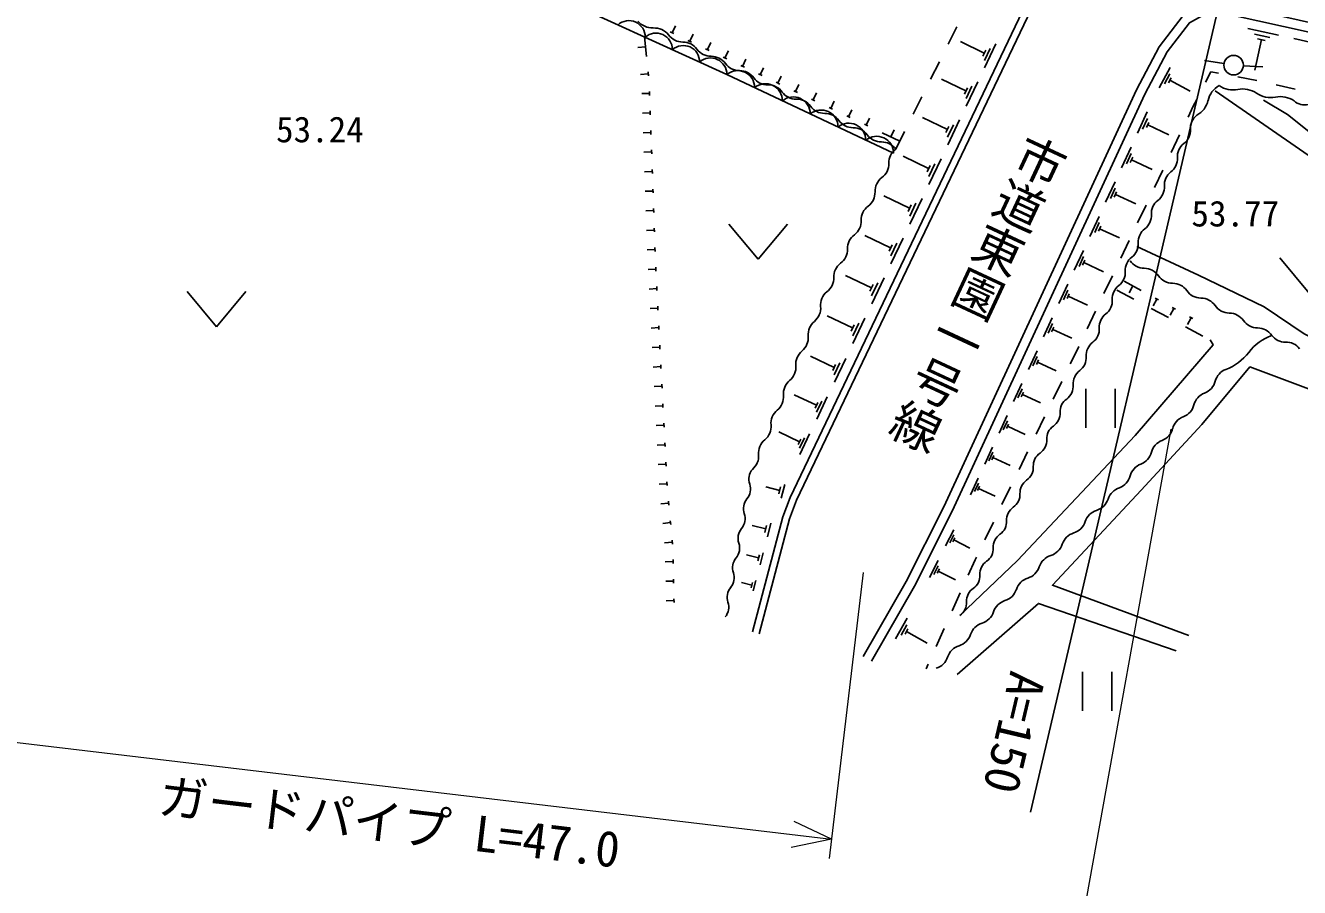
# Model space of a CAD drawing. Units: millimetres, scale not verified. Extents: x 40000 to 680000, y 20000 to 380000.
# Drawn here: x 429804 to 494997, y 242020 to 286145 of the extents above; entities that cross this region are included whole.
import ezdxf
from ezdxf.enums import TextEntityAlignment as Align

# ---------------------------------------------------------------- set-up
doc = ezdxf.new("R2010")
doc.units = ezdxf.units.MM
doc.header["$LTSCALE"] = 1000
for name, color, linetype, lineweight in [('M-BGD', 7, 'Continuous', 25), ('M-BMK-HTXT', 7, 'Continuous', 13), ('M-BMK-SRVR', 3, 'Continuous', 25), ('M-STR-HTXT', 7, 'Continuous', 13)]:
    doc.layers.add(name, color=color, linetype=linetype, lineweight=lineweight)
doc.styles.add('ＭＳ ゴシック', font='')
doc.styles.get('ＭＳ ゴシック').set_extended_font_data('MS Gothic')

msp = doc.modelspace()

# ---------------------------------------------------------------- linework, layer by layer
at = {"layer": 'M-BGD'}
for p, q in [((461485, 285557), (461583, 284562)), ((462979, 285728), (462799, 285814)), ((462889, 285771), (463061, 286132)), ((463792, 285341), (463964, 285702)), ((477015, 285184), (477463, 286078)), ((492352, 285990), (493922, 285643)), ((492701, 285707), (493486, 285533)), ((461534, 285060), (461136, 285021)), ((463882, 285298), (463702, 285384)), ((464785, 284868), (464605, 284954)), ((464695, 284911), (464867, 285272)), ((478866, 284734), (477642, 285319)), ((479165, 284967), (478873, 284355)), ((479464, 285200), (478880, 283976)), ((493050, 285424), (492703, 283855)), ((492854, 285467), (493246, 285381)), ((494703, 285470), (496272, 285123)), ((465688, 284439), (465508, 284524)), ((465598, 284481), (465770, 284843)), ((466501, 284052), (466673, 284413)), ((476121, 283395), (476568, 284289)), ((478939, 284887), (478793, 284581)), ((491130, 284194), (490143, 284355)), ((461670, 283666), (461272, 283627)), ((461660, 283766), (461680, 283567)), ((466591, 284009), (466411, 284095)), ((467494, 283579), (467313, 283665)), ((467404, 283622), (467576, 283983)), ((487821, 282961), (488374, 283999)), ((488089, 283151), (488365, 283670)), ((490463, 283776), (490190, 283243)), ((490857, 283700), (490463, 283776)), ((492123, 284086), (493121, 284030)), ((468397, 283149), (468216, 283235)), ((468307, 283192), (468479, 283553)), ((469210, 282762), (469381, 283123)), ((477929, 282792), (476677, 283390)), ((478004, 282948), (477855, 282635)), ((478235, 283030), (477936, 282404)), ((478541, 283268), (477943, 282016)), ((488288, 283212), (488426, 283471)), ((488357, 283342), (489395, 282789)), ((492821, 283323), (491839, 283512)), ((494773, 282886), (493797, 283104)), ((461738, 282669), (461339, 282655)), ((461735, 282769), (461742, 282569)), ((469300, 282719), (469119, 282805)), ((470203, 282289), (470022, 282375)), ((470112, 282332), (470284, 282694)), ((475227, 281606), (475674, 282500)), ((489734, 282353), (489563, 282020)), ((461773, 281670), (461374, 281656)), ((461770, 281770), (461777, 281570)), ((471106, 281860), (470925, 281946)), ((471015, 281903), (471187, 282264)), ((471918, 281473), (472090, 281834)), ((486710, 280637), (487208, 281717)), ((489563, 282020), (489294, 281455)), ((472009, 281430), (471828, 281516)), ((472912, 281000), (472731, 281086)), ((472821, 281043), (472993, 281404)), ((476979, 280821), (475699, 281433)), ((477292, 281065), (476986, 280425)), ((477605, 281308), (476994, 280028)), ((486969, 280844), (487219, 281385)), ((487167, 280917), (487292, 281187)), ((487229, 281052), (488310, 280553)), ((461808, 280670), (461409, 280656)), ((461805, 280770), (461812, 280570)), ((474537, 280226), (473634, 280656)), ((474085, 280441), (474257, 280802)), ((474332, 279817), (474779, 280712)), ((477056, 280981), (476903, 280661)), ((488863, 280553), (488433, 279650)), ((461840, 279771), (461847, 279571)), ((485888, 278856), (486378, 279919)), ((461844, 279671), (461444, 279657)), ((476016, 278822), (474709, 279447)), ((476336, 279071), (476023, 278417)), ((476655, 279320), (476031, 278012)), ((486143, 279061), (486389, 279592)), ((486337, 279132), (486460, 279398)), ((486399, 279265), (487462, 278774)), ((461879, 278672), (461479, 278658)), ((461875, 278772), (461882, 278572)), ((476094, 278986), (475938, 278659)), ((488003, 278747), (487573, 277845)), ((461910, 277772), (461917, 277572)), ((485074, 277093), (485556, 278138)), ((485325, 277294), (485566, 277817)), ((461914, 277672), (461514, 277658)), ((475045, 276794), (473731, 277421)), ((475687, 277294), (475060, 275980)), ((485516, 277364), (485637, 277626)), ((485577, 277495), (486622, 277012)), ((461949, 276673), (461549, 276659)), ((461945, 276773), (461952, 276573)), ((475123, 276958), (474967, 276630)), ((475366, 277044), (475052, 276387)), ((487142, 276942), (486712, 276039)), ((461980, 275773), (461987, 275574)), ((465792, 275975), (467292, 274175)), ((467292, 274175), (468792, 275975)), ((484268, 275347), (484742, 276375)), ((484515, 275545), (484752, 276059)), ((484703, 275614), (484822, 275871)), ((461984, 275673), (461584, 275659)), ((474071, 274759), (472751, 275390)), ((474716, 275261), (474086, 273942)), ((484762, 275742), (485790, 275268)), ((486282, 275136), (485851, 274234)), ((462019, 274674), (461619, 274660)), ((462015, 274774), (462022, 274574)), ((474150, 274924), (473992, 274594)), ((474394, 275010), (474078, 274350)), ((483470, 273618), (483936, 274629)), ((483713, 273812), (483946, 274318)), ((483898, 273880), (484014, 274133)), ((483956, 274007), (484967, 273540)), ((493983, 274249), (495483, 272449)), ((462060, 273675), (461661, 273654)), ((462055, 273775), (462065, 273575)), ((473094, 272718), (471768, 273352)), ((473742, 273223), (473109, 271897)), ((485421, 273331), (484991, 272428)), ((438082, 272523), (439582, 270723)), ((439582, 270723), (441082, 272523)), ((462112, 272676), (461712, 272656)), ((462107, 272776), (462117, 272576)), ((473173, 272884), (473015, 272552)), ((473418, 272971), (473101, 272307)), ((482679, 271906), (483138, 272900)), ((482918, 272097), (483148, 272594)), ((485643, 272603), (486525, 272132)), ((486024, 273051), (486902, 272573)), ((486463, 272812), (486272, 272460)), ((483100, 272164), (483215, 272413)), ((483157, 272288), (484152, 271829)), ((487693, 272143), (487502, 271791)), ((487605, 272190), (487781, 272095)), ((462163, 271678), (461764, 271657)), ((462158, 271777), (462169, 271578)), ((472125, 270666), (470834, 271282)), ((484561, 271526), (484130, 270623)), ((487407, 271661), (488289, 271190)), ((488571, 271664), (488380, 271313)), ((488483, 271712), (488659, 271617)), ((489362, 271234), (489537, 271139)), ((462215, 270679), (461815, 270658)), ((462210, 270779), (462220, 270579)), ((472202, 270827), (472047, 270505)), ((472440, 270911), (472132, 270266)), ((472755, 271157), (472139, 269867)), ((481897, 270210), (482348, 271188)), ((482132, 270398), (482357, 270887)), ((482310, 270464), (482423, 270709)), ((482367, 270586), (483344, 270135)), ((489171, 270718), (490053, 270247)), ((489449, 271186), (489258, 270835)), ((462267, 269680), (461867, 269660)), ((462261, 269780), (462272, 269580)), ((481126, 268540), (481567, 269495)), ((483492, 269283), (483267, 268819)), ((483700, 269720), (483492, 269283)), ((462318, 268682), (461919, 268661)), ((462313, 268781), (462323, 268582)), ((471183, 268644), (469972, 269223)), ((471255, 268796), (471111, 268493)), ((471479, 268875), (471190, 268269)), ((471775, 269105), (471196, 267894)), ((481355, 268724), (481576, 269202)), ((481530, 268788), (481640, 269027)), ((481585, 268908), (482540, 268467)), ((462370, 267683), (461970, 267662)), ((462364, 267783), (462375, 267583)), ((480368, 266898), (480796, 267827)), ((480591, 267077), (480805, 267541)), ((480761, 267139), (480868, 267371)), ((482830, 267920), (482393, 267020)), ((484070, 267545), (484070, 265545)), ((485570, 267545), (485570, 265545)), ((462421, 266684), (462022, 266664)), ((462416, 266784), (462426, 266584)), ((470279, 266702), (469143, 267244)), ((470346, 266844), (470211, 266560)), ((470556, 266918), (470285, 266351)), ((470833, 267134), (470291, 265999)), ((480814, 267255), (481743, 266826)), ((479621, 265281), (480038, 266184)), ((481956, 266120), (481519, 265221)), ((462473, 265686), (462073, 265665)), ((462468, 265785), (462478, 265586)), ((469410, 264836), (468347, 265344)), ((479838, 265455), (480047, 265906)), ((480003, 265515), (480108, 265741)), ((480056, 265628), (480959, 265211)), ((462524, 264687), (462125, 264666)), ((462519, 264787), (462529, 264587)), ((469473, 264969), (469346, 264704)), ((469669, 265038), (469416, 264507)), ((469929, 265241), (469421, 264178)), ((478886, 263689), (479292, 264567)), ((479097, 263858), (479300, 264297)), ((479258, 263917), (479359, 264136)), ((481083, 264321), (480646, 263422)), ((462576, 263688), (462176, 263668)), ((462571, 263788), (462581, 263588)), ((479308, 264027), (480187, 263621)), ((462622, 262789), (462633, 262590)), ((478162, 262121), (478556, 262975)), ((462627, 262690), (462228, 262669)), ((468396, 262348), (467695, 262532)), ((468442, 262523), (468350, 262172)), ((468663, 262652), (468479, 261951)), ((478368, 262285), (478565, 262712)), ((478524, 262343), (478622, 262556)), ((478573, 262449), (479427, 262055)), ((480209, 262522), (479772, 261623)), ((462714, 261693), (462316, 261655)), ((462704, 261793), (462723, 261594)), ((462800, 260798), (462820, 260599)), ((462810, 260698), (462412, 260660)), ((467682, 260372), (466981, 260557)), ((467728, 260548), (467636, 260197)), ((467950, 260677), (467766, 259976)), ((476887, 259505), (477306, 260336)), ((479335, 260723), (478899, 259824)), ((462906, 259703), (462508, 259664)), ((462897, 259802), (462916, 259603)), ((477095, 259660), (477305, 260076)), ((477252, 259712), (477357, 259919)), ((477304, 259815), (478135, 259396)), ((467317, 258892), (466704, 259053)), ((467357, 259045), (467277, 258738)), ((467551, 259158), (467390, 258545)), ((478462, 258924), (478397, 258790)), ((462942, 258704), (462542, 258695)), ((462940, 258804), (462944, 258604)), ((476069, 257886), (476513, 258766)), ((476290, 258050), (476512, 258490)), ((476455, 258105), (476567, 258325)), ((476511, 258215), (477391, 257770)), ((478397, 258790), (478048, 258014)), ((462965, 257704), (462565, 257695)), ((462963, 257804), (462967, 257604)), ((466974, 257499), (466443, 257639)), ((467008, 257632), (466939, 257367)), ((467176, 257730), (467037, 257199)), ((477639, 257101), (477229, 256189)), ((462988, 256704), (462588, 256695)), ((462985, 256804), (462990, 256604)), ((474324, 254753), (474924, 255804)), ((474606, 254941), (474906, 255466)), ((474812, 254997), (474962, 255260)), ((474887, 255129), (475938, 254529)), ((476819, 255277), (476410, 254365)), ((476000, 253452), (475897, 253222)), ((483898, 253062), (483898, 251062)), ((485398, 253062), (485398, 251062))]:
    msp.add_line(p, q, dxfattribs=at)
for points in [[(431261, 298942), (450698, 295820), (482396, 289336), (469261, 261844), (468895, 260885), (467353, 255011)], [(430614, 298246), (450582, 295134), (481731, 288785), (468929, 261987), (468550, 260995), (467003, 255103)], [(474228, 279601), (465692, 283634), (455947, 288090), (453524, 290097)], [(472671, 253842), (474862, 257680), (476791, 261498), (486648, 282852), (487822, 285055), (489044, 286658), (490180, 287281), (491469, 287193), (543186, 275659), (544204, 275243), (544724, 274660), (545161, 273703), (548128, 266716), (553592, 253953), (556944, 247003)], [(473091, 253603), (475288, 257451), (477227, 261287), (487082, 282636), (488230, 284793), (489367, 286283), (490288, 286788), (491400, 286712), (543060, 275293), (543902, 274855), (544314, 274392), (544718, 273508), (547683, 266526), (553152, 253752), (556778, 246234)], [(490684, 282800), (495440, 279498), (497391, 277604), (498963, 275388), (499929, 273664), (500317, 272082), (500071, 270965), (499541, 270056), (498954, 269829), (497817, 269563), (496984, 269450), (495241, 270359), (493196, 271741), (489834, 273361), (486666, 274833)], [(555954, 242424), (555204, 243537), (551719, 246567), (548878, 248916), (546662, 250052), (533899, 254373), (518699, 260311), (505602, 266003), (500478, 268304), (500857, 269971), (501198, 271543), (501037, 272954), (500791, 273995), (499711, 275776), (498395, 277566), (496406, 279971), (494380, 281581), (493149, 282320)], [(490431, 270046), (490570, 269793), (486580, 265156), (480565, 258751), (477618, 255950)], [(489325, 254915), (482355, 257491), (486891, 262364), (489997, 265716), (492460, 268671), (497375, 266824), (517804, 258194), (515332, 251347)], [(477487, 252927), (481635, 256563), (488681, 254139)]]:
    msp.add_lwpolyline(points, dxfattribs=at)
msp.add_circle((491624, 284113), 500, dxfattribs=at)
for centre, radius, start, end in [((460680, 285556), 836, 359.11666, 131.73979), ((461893, 287001), 985, 219.70402, 271.79757), ((462072, 284920), 836, 359.11666, 131.73979), ((461955, 285033), 985, 39.70402, 91.79757), ((463425, 286172), 876, 215.65409, 270.94231), ((463464, 284283), 836, 359.11666, 131.73979), ((463453, 284420), 876, 35.65409, 90.94231), ((464877, 285442), 876, 215.65409, 270.94231), ((464856, 283647), 836, 359.11666, 131.73979), ((464906, 283690), 876, 35.65409, 90.94231), ((466329, 284711), 876, 215.65409, 270.94231), ((466246, 282964), 869, 359.83355, 129.58464), ((466358, 282959), 876, 35.65409, 90.94231), ((467782, 283980), 876, 215.65409, 270.94231), ((467668, 282292), 869, 359.83355, 129.58464), ((467811, 282229), 876, 35.65409, 90.94231), ((491455, 282044), 1171, 119.28003, 166.98017), ((491592, 284093), 1249, 235.38974, 281.55579), ((469234, 283250), 876, 215.65409, 270.94231), ((469091, 281620), 869, 359.83355, 129.58464), ((469263, 281498), 876, 35.65409, 90.94231), ((489173, 282571), 1171, 299.28003, 346.98017), ((492092, 281646), 1249, 55.38974, 101.55579), ((493511, 283702), 1249, 235.38974, 281.55579), ((494012, 281254), 1249, 55.38974, 101.55579), ((470514, 280948), 869, 359.83355, 129.58464), ((470687, 282519), 876, 215.65409, 270.94231), ((470715, 280768), 876, 35.65409, 90.94231), ((495245, 282844), 768, 227.0098, 286.13044), ((471936, 280275), 869, 359.83355, 129.58464), ((472139, 281789), 876, 215.65409, 270.94231), ((490259, 280875), 848, 127.25568, 183.46953), ((472168, 280037), 876, 35.65409, 90.94231), ((473359, 279603), 869, 359.83355, 129.58464), ((473592, 281058), 876, 215.65409, 270.94231), ((488567, 280772), 848, 307.25568, 3.46953), ((473620, 279306), 876, 35.65409, 90.94231), ((474851, 279117), 872, 126.52666, 181.95962), ((489593, 279423), 848, 127.25568, 183.46953), ((473109, 279057), 872, 306.52666, 1.95962), ((487900, 279320), 848, 307.25568, 3.46953), ((488927, 277970), 848, 127.25568, 183.46953), ((474146, 277656), 872, 126.52666, 181.95962), ((487234, 277867), 848, 307.25568, 3.46953), ((472404, 277597), 872, 306.52666, 1.95962), ((488261, 276518), 848, 127.25568, 183.46953), ((473442, 276196), 872, 126.52666, 181.95962), ((486568, 276415), 848, 307.25568, 3.46953), ((471700, 276137), 872, 306.52666, 1.95962), ((472737, 274736), 872, 126.52666, 181.95962), ((487595, 275065), 848, 127.25568, 183.46953), ((470995, 274676), 872, 306.52666, 1.95962), ((485902, 274962), 848, 307.25568, 3.46953), ((472033, 273276), 872, 126.52666, 181.95962), ((486929, 273613), 848, 127.25568, 183.46953), ((487058, 274604), 888, 214.79303, 269.68752), ((470291, 273216), 872, 306.52666, 1.95962), ((485236, 273510), 848, 307.25568, 3.46953), ((487048, 272827), 888, 34.79303, 89.68752), ((488507, 273841), 888, 214.79303, 269.68752), ((471382, 271830), 893, 129.90815, 184.64885), ((486263, 272160), 848, 127.25568, 183.46953), ((488497, 272065), 888, 34.79303, 89.68752), ((489957, 273078), 888, 214.79303, 269.68752), ((484570, 272057), 848, 307.25568, 3.46953), ((489947, 271302), 888, 34.79303, 89.68752), ((469602, 271686), 893, 309.90815, 4.64885), ((485596, 270708), 848, 127.25568, 183.46953), ((491406, 272315), 888, 214.79303, 269.68752), ((491396, 270539), 888, 34.79303, 89.68752), ((470748, 270315), 893, 129.90815, 184.64885), ((483904, 270605), 848, 307.25568, 3.46953), ((492855, 271553), 888, 214.79303, 269.68752), ((492846, 269776), 888, 34.79303, 89.68752), ((468967, 270170), 893, 309.90815, 4.64885), ((484930, 269255), 848, 127.25568, 183.46953), ((494551, 267741), 2723, 110.99599, 142.15008), ((494248, 270768), 829, 215.7842, 272.63767), ((494324, 269111), 829, 35.7842, 92.63767), ((470113, 268800), 893, 129.90815, 184.64885), ((490251, 271082), 2723, 290.99599, 322.15008), ((468333, 268655), 893, 309.90815, 4.64885), ((483237, 269152), 848, 307.25568, 3.46953), ((469479, 267285), 893, 129.90815, 184.64885), ((484264, 267803), 848, 127.25568, 183.46953), ((491534, 267717), 879, 110.49385, 165.68028), ((482571, 267700), 848, 307.25568, 3.46953), ((490446, 266505), 879, 110.49385, 165.68028), ((489831, 268152), 879, 290.49385, 345.68028), ((467698, 267140), 893, 309.90815, 4.64885), ((483537, 266371), 795, 124.67917, 182.78013), ((488743, 266939), 879, 290.49385, 345.68028), ((468844, 265769), 893, 129.90815, 184.64885), ((481949, 266294), 795, 304.67917, 2.78013), ((489358, 265292), 879, 110.49385, 165.68028), ((467064, 265625), 893, 309.90815, 4.64885), ((482854, 264987), 795, 124.67917, 182.78013), ((487654, 265727), 879, 290.49385, 345.68028), ((468210, 264254), 893, 129.90815, 184.64885), ((481266, 264910), 795, 304.67917, 2.78013), ((488270, 264080), 879, 110.49385, 165.68028), ((466429, 264109), 893, 309.90815, 4.64885), ((482170, 263603), 795, 124.67917, 182.78013), ((486566, 264515), 879, 290.49385, 345.68028), ((467609, 262922), 788, 140.38519, 198.73986), ((480582, 263525), 795, 304.67917, 2.78013), ((487182, 262868), 879, 110.49385, 165.68028), ((481487, 262218), 795, 124.67917, 182.78013), ((485478, 263303), 879, 290.49385, 345.68028), ((466117, 262415), 788, 320.38519, 18.73986), ((479899, 262141), 795, 304.67917, 2.78013), ((486052, 261623), 896, 107.24022, 161.8855), ((467331, 261410), 788, 140.38519, 198.73986), ((480804, 260834), 795, 124.67917, 182.78013), ((484348, 262181), 896, 287.24022, 341.8855), ((465838, 260904), 788, 320.38519, 18.73986), ((479216, 260757), 795, 304.67917, 2.78013), ((484879, 260469), 896, 107.24022, 161.8855), ((467053, 259899), 788, 140.38519, 198.73986), ((483707, 259314), 896, 107.24022, 161.8855), ((483175, 261026), 896, 287.24022, 341.8855), ((465560, 259392), 788, 320.38519, 18.73986), ((480120, 259449), 795, 124.67917, 182.78013), ((482003, 259871), 896, 287.24022, 341.8855), ((466774, 258387), 788, 140.38519, 198.73986), ((478532, 259372), 795, 304.67917, 2.78013), ((482534, 258159), 896, 107.24022, 161.8855), ((479437, 258065), 795, 124.67917, 182.78013), ((480830, 258716), 896, 287.24022, 341.8855), ((465281, 257881), 788, 320.38519, 18.73986), ((477849, 257988), 795, 304.67917, 2.78013), ((481362, 257004), 896, 107.24022, 161.8855), ((466496, 256876), 788, 140.38519, 198.73986), ((478754, 256680), 795, 124.67917, 182.78013), ((479658, 257562), 896, 287.24022, 341.8855), ((465003, 256370), 788, 320.38519, 18.73986), ((477166, 256603), 795, 304.67917, 2.78013), ((480189, 255849), 896, 107.24022, 161.8855), ((478485, 256407), 896, 287.24022, 341.8855), ((477313, 255252), 896, 287.24022, 341.8855), ((479017, 254695), 896, 107.24022, 161.8855), ((477844, 253540), 896, 107.24022, 161.8855), ((476140, 254097), 896, 287.24022, 341.8855)]:
    msp.add_arc(centre, radius, start, end, dxfattribs=at)
at = {"layer": 'M-BMK-SRVR'}
msp.add_line((492283, 293253), (481229, 245882), dxfattribs=at)
at = {"layer": 'M-STR-HTXT'}
for p, q in [((488415, 265488), (483882, 240330)), ((472661, 258138), (470925, 243506)), ((426248, 249814), (471043, 244499)), ((471043, 244499), (469136, 245397)), ((471043, 244499), (468979, 244073))]:
    msp.add_line(p, q, dxfattribs=at)

# ---------------------------------------------------------------- texts
at = {"layer": 'M-BGD', "style": 'ＭＳ ゴシック'}
for s, p in [('53.24', (442625, 279769)), ('53.77', (489465, 275460))]:
    msp.add_text(s, height=1320, dxfattribs=at).set_placement(p, align=Align.BOTTOM_LEFT)
at = {"layer": 'M-BMK-HTXT', "style": 'ＭＳ ゴシック'}
for s, p in [('市', (481117, 277835)), ('道', (480045, 275576)), ('東', (478972, 273318)), ('園', (477935, 271043)), ('一', (476899, 268768)), ('号', (475844, 266501)), ('線', (474754, 264251))]:
    msp.add_text(s, height=1833, rotation=335, dxfattribs=at).set_placement(p, align=Align.BOTTOM_CENTER)
at = {"layer": 'M-BMK-SRVR', "style": 'ＭＳ ゴシック'}
msp.add_text('A=150', height=1833, rotation=256.754, dxfattribs=at).set_placement((481116, 252974), align=Align.MIDDLE_LEFT)
at = {"layer": 'M-STR-HTXT', "style": 'ＭＳ ゴシック'}
msp.add_text('ガードパイプ L=47.0', height=1833, rotation=353.234, dxfattribs=at).set_placement((448257, 243879), align=Align.BOTTOM_CENTER)

doc.saveas('drawing.dxf')
